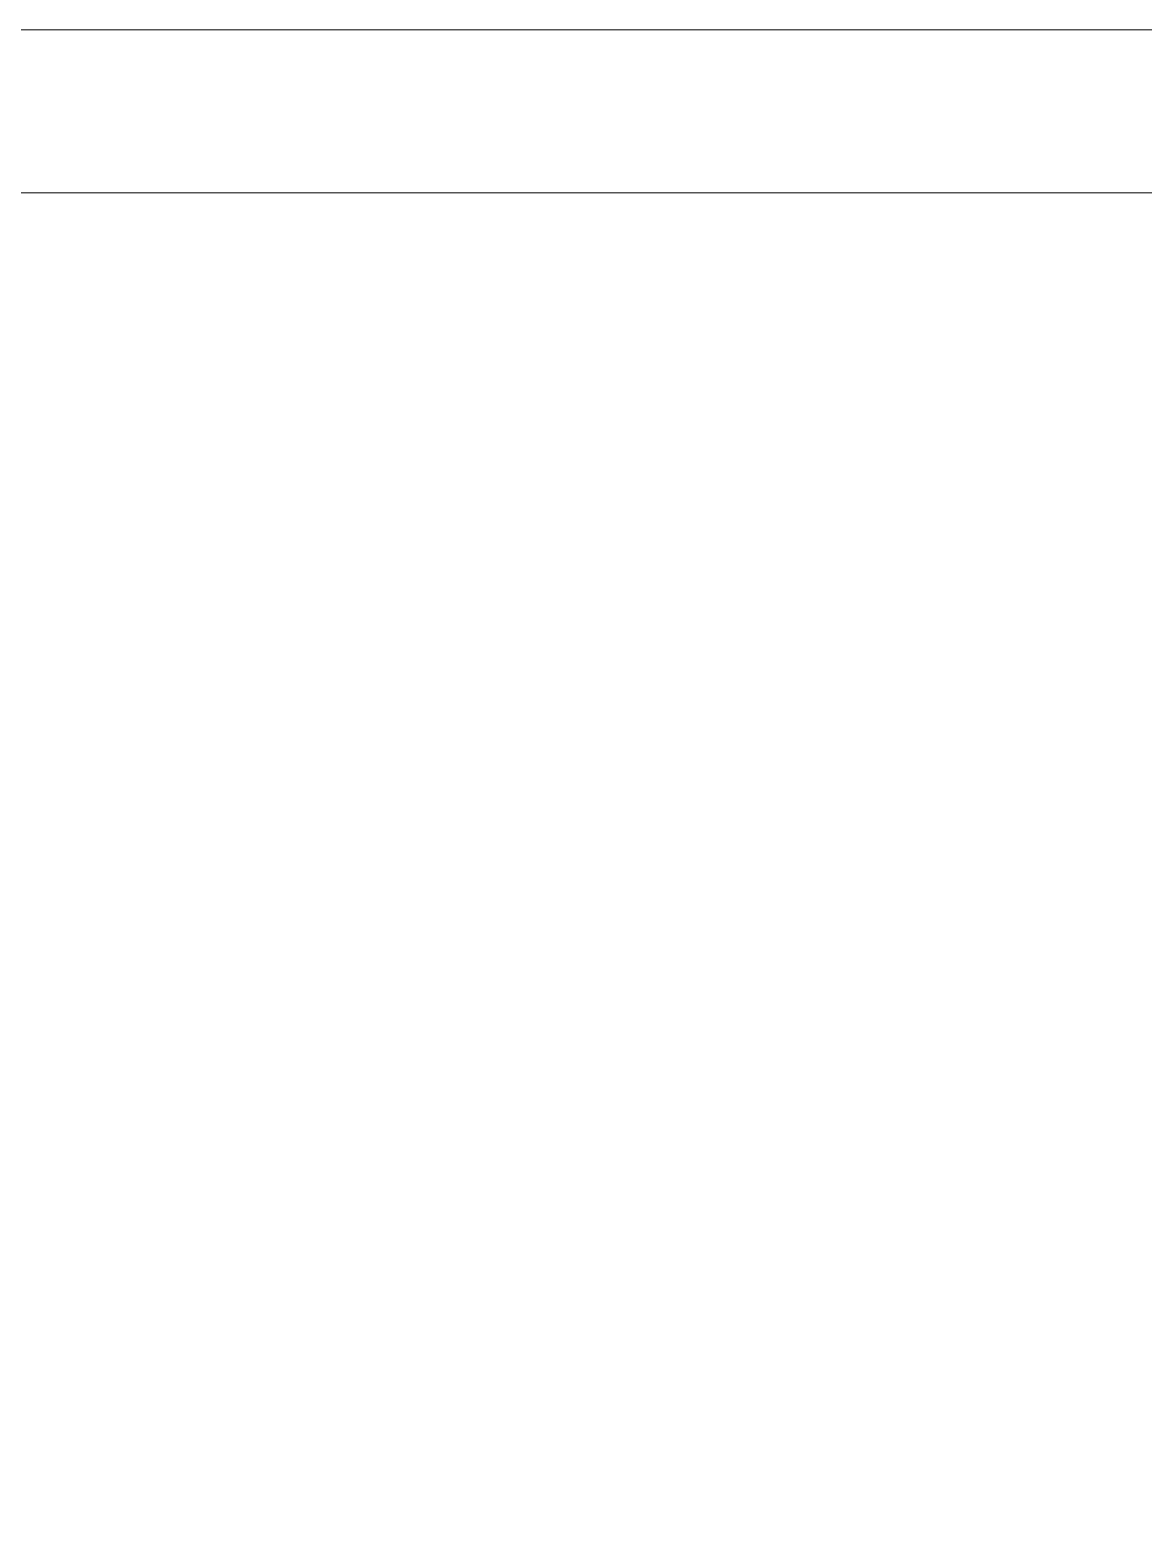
# Model space of a CAD drawing. Header units: millimetres. Extents: x -853228 to -774597, y -17231 to 22435.
# Drawn here: x -812207 to -811866.1, y 7489.2 to 7944 of the extents above; entities that cross this region are included whole.
import ezdxf

# ---------------------------------------------------------------- set-up
doc = ezdxf.new("R2010")
doc.units = ezdxf.units.MM
for name, color, linetype, lineweight in [('A-CLNG', 2, 'Continuous', 9), ('A-CLNG-PATT', 2, 'Continuous', 9), ('A-DETL', 1, 'Continuous', 70), ('A-GLAZ-CURT', 2, 'Continuous', 9)]:
    doc.layers.add(name, color=color, linetype=linetype, lineweight=lineweight)

# ---------------------------------------------------------------- blocks, each defined once
blk = doc.blocks.new('PPLS-PP19_Custom Tile Pattern - Custom Tile Pattern-V58-4261-01 ENLARGED UPPER PLATFORM LEVEL - REFLECTED CEILING PLAN - SHEET 2')
at = {"layer": 'A-GLAZ-CURT'}
for p, q in [((-300, 0), (300, 0)), ((300, 0), (-300, 0)), ((195.99, 0), (213.31, 0)), ((213.31, 0), (195.99, 0)), ((230.06, 0), (300, 0)), ((-300, -50), (300, -50)), ((300, -50), (-300, -50))]:
    blk.add_line(p, q, dxfattribs=at)
for points, knots in [([(-126.5, 0), (-122.44, 0), (-108.71, 0), (-86.68, 0), (-63.44, 0), (-54.4, 0), (-48.53, 0), (-30.79, 0), (-22.93, 0), (-15.39, 0)], [-5231.017328, -5231.017328, -5231.017328, -5231.017328, -4994.692869, -4542.524482, -4008.285538, -3689.699207, -3546.54457, -3315.260113, -2864.387349, -2864.387349, -2864.387349, -2864.387349]), ([(9.32, 0), (9.08, 0), (7.65, 0), (2.57, 0), (-12.23, 0), (-25.64, 0), (-40, 0), (-56.24, 0), (-75.59, 0), (-94, 0), (-112.01, 0), (-114.94, 0), (-115.63, 0)], [-2922.926651, -2922.926651, -2922.926651, -2922.926651, -2882.788014, -2720.818881, -2518.50168, -2125.455881, -1792.521578, -1466.981642, -1208.454564, -789.402658, -501.969187, -243.577221, -243.577221, -243.577221, -243.577221]), ([(-83.37, 0), (-82.02, 0), (-66.92, 0), (-42.53, 0), (-12.78, 0), (4.23, 0), (9.64, 0), (10.14, 0), (10.18, 0)], [-4871.544419, -4871.544419, -4871.544419, -4871.544419, -4799.173296, -4065.652676, -3589.737505, -3285.047089, -3066.359526, -3044.715262, -3044.715262, -3044.715262, -3044.715262]), ([(-15.82, 0), (-28.51, 0), (-48.62, 0), (-65.77, 0), (-66.37, 0), (-66.38, 0)], [-3664.062215, -3664.062215, -3664.062215, -3664.062215, -2981.410125, -2542.574734, -2498.224237, -2498.224237, -2498.224237, -2498.224237]), ([(-14.87, 0), (-17.08, 0), (-23.82, 0), (-32.81, 0), (-44.85, 0), (-51.43, 0), (-51.79, 0)], [-1407.954758, -1407.954758, -1407.954758, -1407.954758, -1290.787923, -1039.307308, -819.71621, -644.910881, -644.910881, -644.910881, -644.910881]), ([(-36.78, 0), (-32.43, 0), (-19.22, 0), (8.83, 0), (43.36, 0), (70.92, 0), (82.12, 0), (83.66, 0)], [-6191.144455, -6191.144455, -6191.144455, -6191.144455, -5862.463379, -5340.621928, -4573.028122, -4094.177415, -3869.465285, -3869.465285, -3869.465285, -3869.465285]), ([(-16, 0), (-18.2, 0), (-25.71, 0), (-34.76, 0), (-36.04, 0)], [-9532.07602, -9532.07602, -9532.07602, -9532.07602, -9424.652049, -9182.880979, -9182.880979, -9182.880979, -9182.880979]), ([(70.61, 0), (66.16, 0), (55.8, 0), (39.61, 0), (24.74, 0), (2.64, 0), (-17.84, 0), (-30.57, 0), (-31.82, 0), (-32, 0)], [-4647.237329, -4647.237329, -4647.237329, -4647.237329, -4326.416877, -4098.545751, -3766.694881, -3333.063701, -2994.501669, -2698.150104, -2614.070998, -2614.070998, -2614.070998, -2614.070998]), ([(-30.76, 0), (-30.73, 0), (-29.99, 0), (-23.47, 0), (-15.75, 0), (-15.19, 0)], [-54176.191683, -54176.191683, -54176.191683, -54176.191683, -54157.274271, -53749.15266, -53717.791567, -53717.791567, -53717.791567, -53717.791567]), ([(-30.52, 0), (-27.11, 0), (-22.67, 0), (-17.4, 0), (-15.34, 0)], [-2323.618664, -2323.618664, -2323.618664, -2323.618664, -2142.497158, -2033.166331, -2033.166331, -2033.166331, -2033.166331]), ([(-15.78, 0), (-16.72, 0), (-19.75, 0), (-25.97, 0), (-29.52, 0), (-30.21, 0)], [-54978.391886, -54978.391886, -54978.391886, -54978.391886, -54789.006179, -54461.685999, -54290.791712, -54290.791712, -54290.791712, -54290.791712]), ([(8.33, 0), (8.19, 0), (7.18, 0), (0.32, 0), (-13.89, 0), (-24.92, 0), (-29.03, 0)], [-3574.286521, -3574.286521, -3574.286521, -3574.286521, -3526.962355, -3285.499107, -2903.012179, -2680.714891, -2680.714891, -2680.714891, -2680.714891]), ([(-28.57, 0), (-26.93, 0), (-20.29, 0), (-11.45, 0), (2.08, 0), (13.15, 0), (21.24, 0), (24.62, 0), (24.72, 0), (24.72, 0)], [-5361.429781, -5361.429781, -5361.429781, -5361.429781, -5261.36855, -5050.479954, -4785.90057, -4596.498881, -4445.288762, -4384.376941, -4376.041937, -4376.041937, -4376.041937, -4376.041937]), ([(-22.56, 0), (-20.27, 0), (-17.03, 0), (-11.36, 0), (-7.66, 0), (-6.6, 0), (-6.44, 0)], [-56468.192263, -56468.192263, -56468.192263, -56468.192263, -56344.022017, -56303.229861, -56166.290093, -56124.392176, -56124.392176, -56124.392176, -56124.392176]), ([(-14.97, 0), (-12.48, 0), (7.79, 0), (42.82, 0), (88.72, 0), (120.63, 0), (138.28, 0), (138.53, 0)], [-460.125957, -460.125957, -460.125957, -460.125957, -429.606584, -390.253598, -346.313304, -291.370682, -290.5735, -290.5735, -290.5735, -290.5735]), ([(-14.87, 0), (-7.84, 0), (8.69, 0), (15.02, 0), (22.91, 0), (31, 0), (39.04, 0), (48.29, 0), (52.83, 0), (53.95, 0)], [-2854.264484, -2854.264484, -2854.264484, -2854.264484, -2439.246196, -2084.094819, -1956.422387, -1818.904206, -1645.594513, -1443.202566, -1370.028348, -1370.028348, -1370.028348, -1370.028348]), ([(31.18, 0), (25.97, 0), (11.99, 0), (-3.56, 0), (-13.66, 0), (-14.85, 0)], [-4496.803627, -4496.803627, -4496.803627, -4496.803627, -4222.080604, -3745.412743, -3681.449117, -3681.449117, -3681.449117, -3681.449117]), ([(-14.85, 0), (-9.03, 0), (7.79, 0), (22.06, 0), (37.44, 0), (45.51, 0), (51.77, 0), (54.09, 0)], [-2024.572621, -2024.572621, -2024.572621, -2024.572621, -1716.209403, -1206.526904, -1089.329421, -901.315459, -774.539555, -774.539555, -774.539555, -774.539555]), ([(30.82, 0), (29.27, 0), (20.14, 0), (5.57, 0), (-8.13, 0), (-14.79, 0)], [-10462.034656, -10462.034656, -10462.034656, -10462.034656, -10363.088938, -9884.23066, -9551.996308, -9551.996308, -9551.996308, -9551.996308]), ([(76.63, 0), (74.8, 0), (67.65, 0), (53.52, 0), (37, 0), (24.07, 0), (12.82, 0), (-0.43, 0), (-10.49, 0), (-14.25, 0)], [-3095.572228, -3095.572228, -3095.572228, -3095.572228, -2950.589685, -2634.532728, -2313.748533, -2106.613311, -1925.670641, -1617.263037, -1418.803938, -1418.803938, -1418.803938, -1418.803938]), ([(-6.54, 0), (-6.73, 0), (-7.2, 0), (-7.6, 0), (-7.79, 0)], [-56009.792147, -56009.792147, -56009.792147, -56009.792147, -55949.290093, -55895.192118, -55895.192118, -55895.192118, -55895.192118]), ([(-2.63, 0), (-2.47, 0), (-1.22, 0), (4.92, 0), (15.97, 0), (22.54, 0), (24.49, 0)], [-226.825321, -226.825321, -226.825321, -226.825321, -220.269177, -206.416616, -198.214427, -187.717507, -187.717507, -187.717507, -187.717507]), ([(103.09, 0), (101.08, 0), (86.31, 0), (63.34, 0), (35.84, 0), (12, 0), (3.08, 0), (-1.67, 0), (-2.25, 0)], [-375.435014, -375.435014, -375.435014, -375.435014, -369.147452, -330.153101, -307.516438, -285.83788, -246.234814, -234.646884, -234.646884, -234.646884, -234.646884]), ([(24.69, 0), (24.54, 0), (20.99, 0), (15.48, 0), (10.8, 0), (9.63, 0)], [-4368.572414, -4368.572414, -4368.572414, -4368.572414, -4306.476363, -4080.000647, -3772.857994, -3772.857994, -3772.857994, -3772.857994]), ([(18.16, 0), (19.15, 0), (24.25, 0), (25.66, 0), (26.12, 0)], [-5700.113719, -5700.113719, -5700.113719, -5700.113719, -5554.232259, -5302.431367, -5302.431367, -5302.431367, -5302.431367]), ([(114.39, 0), (114.2, 0), (112.08, 0), (105.42, 0), (92.38, 0), (85.59, 0), (74.4, 0), (62.26, 0), (51.85, 0), (43.81, 0), (29.53, 0), (20.67, 0), (18.85, 0), (18.16, 0)], [-8148.58938, -8148.58938, -8148.58938, -8148.58938, -8105.191388, -7723.759874, -7531.75727, -7135.649961, -6924.452779, -6738.82075, -6548.303034, -6314.283804, -6135.05769, -5972.647715, -5832.674503, -5832.674503, -5832.674503, -5832.674503]), ([(27.44, 0), (27.9, 0), (29.54, 0), (38.07, 0), (53.39, 0), (71.67, 0), (84.83, 0), (86.01, 0), (92.51, 0), (94.33, 0)], [-5037.309798, -5037.309798, -5037.309798, -5037.309798, -4887.603822, -4705.298446, -4353.683244, -3960.84581, -3759.045785, -3336.541051, -2783.776468, -2783.776468, -2783.776468, -2783.776468]), ([(27.89, 0), (29.09, 0), (33.4, 0), (44.19, 0), (51.79, 0), (53.94, 0)], [-147.777612, -147.777612, -147.777612, -147.777612, -135.792042, -118.513713, -111.831706, -111.831706, -111.831706, -111.831706]), ([(53.18, 0), (53.06, 0), (52.22, 0), (44.99, 0), (36.46, 0), (30.82, 0)], [-622.740158, -622.740158, -622.740158, -622.740158, -566.066452, -360.610861, 0, 0, 0, 0]), ([(136.44, 0), (121.66, 0), (86.93, 0), (51.16, 0), (31.18, 0)], [-106.750556, -106.750556, -106.750556, -106.750556, -59.610984, 0, 0, 0, 0]), ([(168.37, 0), (167.68, 0), (162.47, 0), (147.02, 0), (109.77, 0), (76.86, 0), (57.82, 0), (46.51, 0), (41.18, 0), (36.02, 0), (35.54, 0), (35.54, 0)], [-543.375029, -543.375029, -543.375029, -543.375029, -530.793311, -458.593899, -401.860199, -357.622665, -341.267687, -334.000314, -326.15566, -319.318397, -317.489778, -317.489778, -317.489778, -317.489778]), ([(36.29, 0), (37.77, 0), (48.82, 0), (64.79, 0), (95.42, 0), (114.71, 0), (122.3, 0)], [-314.598523, -314.598523, -314.598523, -314.598523, -305.899624, -287.17622, -249.500363, -196.520326, -196.520326, -196.520326, -196.520326]), ([(54.09, 0), (58.53, 0), (74.39, 0), (100.57, 0), (116.36, 0), (128.63, 0), (128.95, 0)], [-111.668148, -111.668148, -111.668148, -111.668148, -97.899267, -63.759246, -39.050993, -35.895543, -35.895543, -35.895543, -35.895543]), ([(54.1, 0), (54.49, 0), (59.54, 0), (64.47, 0), (72.74, 0), (75.22, 0), (76.03, 0), (76.21, 0)], [-774.477155, -774.477155, -774.477155, -774.477155, -753.071572, -495.328968, -421.953223, -334.951786, -290.452333, -290.452333, -290.452333, -290.452333]), ([(54.12, 0), (56.2, 0), (59.36, 0), (61.34, 0), (61.45, 0)], [-1366.248756, -1366.248756, -1366.248756, -1366.248756, -1228.752106, -1120.932285, -1120.932285, -1120.932285, -1120.932285]), ([(61.47, 0), (61.47, 0), (61.21, 0), (56.86, 0), (55.04, 0), (54.9, 0)], [-1113.311073, -1113.311073, -1113.311073, -1113.311073, -1096.402191, -891.204116, -871.836221, -871.836221, -871.836221, -871.836221]), ([(76.22, 0), (75.58, 0), (73.64, 0), (71.05, 0), (70.61, 0)], [-193.634889, -193.634889, -193.634889, -193.634889, -31.537676, 0, 0, 0, 0]), ([(94.4, 0), (94.4, 0), (94.64, 0), (99.11, 0), (108.97, 0), (120.79, 0), (139.94, 0), (163.31, 0), (185.23, 0), (193.62, 0), (194.69, 0), (194.79, 0)], [-2348.345796, -2348.345796, -2348.345796, -2348.345796, -2310.419338, -2233.599744, -2052.234781, -1843.028543, -1530.39897, -1095.004608, -529.74427, -295.064701, -265.121568, -265.121568, -265.121568, -265.121568]), ([(122.18, 0), (122, 0), (120.6, 0), (114.96, 0), (108.04, 0), (103.09, 0)], [-23.963937, -23.963937, -23.963937, -23.963937, -22.807238, -15.488593, 0, 0, 0, 0]), ([(122.95, 0), (122.23, 0), (118.06, 0), (114.23, 0), (111.98, 0), (105.66, 0), (105.23, 0), (105.23, 0)], [-9498.548406, -9498.548406, -9498.548406, -9498.548406, -9453.21225, -9220.200448, -9012.77275, -8966.157302, -8929.495943, -8929.495943, -8929.495943, -8929.495943]), ([(105.26, 0), (105.52, 0), (111.01, 0), (112.65, 0), (113.59, 0)], [-8920.561005, -8920.561005, -8920.561005, -8920.561005, -8814.835624, -8577.462505, -8577.462505, -8577.462505, -8577.462505]), ([(157.9, 0), (156.77, 0), (151.67, 0), (143.29, 0), (134.04, 0), (127.58, 0), (124.82, 0), (124.05, 0)], [-10292.955006, -10292.955006, -10292.955006, -10292.955006, -10098.273015, -9847.788484, -9677.714971, -9567.007022, -9520.983381, -9520.983381, -9520.983381, -9520.983381]), ([(129.02, 0), (129.02, 0), (126.3, 0), (124.73, 0), (124.11, 0)], [-35.386604, -35.386604, -35.386604, -35.386604, -31.430235, -27.957927, -27.957927, -27.957927, -27.957927]), ([(128.58, 0), (128.8, 0), (130.16, 0), (139.26, 0), (152.67, 0), (161.24, 0), (162.19, 0), (162.75, 0)], [-633.326174, -633.326174, -633.326174, -633.326174, -627.736123, -618.981161, -602.094757, -592.980799, -581.414464, -581.414464, -581.414464, -581.414464]), ([(137.1, 0), (136, 0), (133.64, 0), (129.87, 0), (129.11, 0)], [-670.405967, -670.405967, -670.405967, -670.405967, -651.020627, -640.742133, -640.742133, -640.742133, -640.742133]), ([(193.8, 0), (193.33, 0), (190.11, 0), (183.13, 0), (171, 0), (161.95, 0), (161.28, 0), (158.35, 0), (157.85, 0), (157.77, 0)], [-11665.349007, -11665.349007, -11665.349007, -11665.349007, -11565.880756, -11105.624034, -10839.086983, -10768.332124, -10666.779182, -10580.760289, -10550.278881, -10550.278881, -10550.278881, -10550.278881]), ([(260.93, 0), (260.47, 0), (241.17, 0), (207.11, 0), (177.41, 0), (159.34, 0), (158.33, 0), (158.3, 0)], [-246.056195, -246.056195, -246.056195, -246.056195, -244.693688, -187.987675, -143.776725, -129.632772, -123.352749, -123.352749, -123.352749, -123.352749]), ([(159.07, 0), (159.13, 0), (160.84, 0), (165.21, 0), (174.15, 0), (185.98, 0), (208.82, 0), (219.42, 0), (230.06, 0)], [-115.643202, -115.643202, -115.643202, -115.643202, -114.681583, -87.660824, -65.295536, -41.623857, -24.459831, 0, 0, 0, 0]), ([(162.75, 0), (165.4, 0), (170.91, 0), (172.61, 0), (172.61, 0)], [-111.264224, -111.264224, -111.264224, -111.264224, -56.742688, -19.085662, -19.085662, -19.085662, -19.085662]), ([(247.1, 0), (246.76, 0), (245.04, 0), (238.34, 0), (226.56, 0), (221.1, 0), (200.27, 0), (182.99, 0), (174.27, 0), (169.67, 0), (168.99, 0)], [-9649.085549, -9649.085549, -9649.085549, -9649.085549, -9581.591397, -9406.094246, -9221.510254, -9016.44624, -8717.832359, -8253.978395, -8152.463617, -8069.855175, -8069.855175, -8069.855175, -8069.855175]), ([(215.22, 0), (214.62, 0), (210.55, 0), (203.98, 0), (187.54, 0), (175.3, 0), (169.49, 0)], [-203.825446, -203.825446, -203.825446, -203.825446, -198.527383, -184.406837, -162.427601, -142.916156, -142.916156, -142.916156, -142.916156]), ([(171.51, 0), (176.48, 0), (193.23, 0), (201.73, 0), (208.81, 0), (213.9, 0), (241.96, 0), (266.73, 0), (281.71, 0), (291.71, 0), (296.52, 0), (297.86, 0), (298.09, 0)], [-7971.819559, -7971.819559, -7971.819559, -7971.819559, -7784.112253, -7606.717214, -7289.299508, -7042.621073, -6582.165592, -6068.460911, -5766.029927, -5566.724884, -5280.360606, -5199.253518, -5199.253518, -5199.253518, -5199.253518]), ([(172.07, 0), (177.66, 0), (187.87, 0), (201.08, 0), (207.47, 0), (213.96, 0), (215.11, 0)], [-255.364076, -255.364076, -255.364076, -255.364076, -237.955587, -223.92608, -215.862851, -208.75215, -208.75215, -208.75215, -208.75215]), ([(300, 0), (288.22, 0), (262, 0), (230.43, 0), (219.94, 0), (219.02, 0)], [-12528.858583, -12528.858583, -12528.858583, -12528.858583, -11905.454923, -11162.864862, -10856.732305, -10856.732305, -10856.732305, -10856.732305]), ([(219.9, 0), (220.86, 0), (227.84, 0), (242.06, 0), (246.54, 0), (246.96, 0)], [-10670.940496, -10670.940496, -10670.940496, -10670.940496, -10511.382485, -9925.173265, -9834.877357, -9834.877357, -9834.877357, -9834.877357]), ([(284.76, 0), (284.76, 0), (285.09, 0), (287.47, 0), (293.59, 0), (297.76, 0), (300, 0)], [-4110.630118, -4110.630118, -4110.630118, -4110.630118, -4053.389046, -3959.664717, -3862.421465, -3746.95702, -3746.95702, -3746.95702, -3746.95702]), ([(297.38, 0), (295.84, 0), (291.62, 0), (285.38, 0), (284.87, 0)], [-4803.172655, -4803.172655, -4803.172655, -4803.172655, -4358.271401, -4143.037883, -4143.037883, -4143.037883, -4143.037883])]:
    blk.add_open_spline(points, degree=3, knots=knots, dxfattribs=at)
for points in [[(-13, 0), (-13.37, 0), (-13.78, 0), (-14.24, 0)], [(24.49, 0), (25.23, 0), (25.72, 0), (26.04, 0)], [(80.35, 0), (79.57, 0), (78.27, 0), (76.63, 0)], [(84.06, 0), (83.48, 0), (82.41, 0), (81.72, 0)], [(123.05, 0), (128.94, 0), (132.42, 0), (134.6, 0)], [(168.74, 0), (168.74, 0), (169.81, 0), (171.51, 0)], [(195.11, 0), (194.91, 0), (194.44, 0), (193.8, 0)], [(300, 0), (287.2, 0), (274.39, 0), (261.57, 0)]]:
    blk.add_open_spline(points, degree=3, dxfattribs=at)
blk = doc.blocks.new('PPLS-PP19_Custom Tile Pattern - Custom Tile Pattern-V59-4261-01 ENLARGED UPPER PLATFORM LEVEL - REFLECTED CEILING PLAN - SHEET 2')
at = {"layer": 'A-GLAZ-CURT'}
for p, q in [((-300, 0), (300, 0)), ((300, 0), (-300, 0)), ((-293.07, 0), (-275.75, 0)), ((-275.75, 0), (-293.07, 0)), ((-300, -50), (300, -50)), ((300, -50), (-300, -50))]:
    blk.add_line(p, q, dxfattribs=at)
at = {"layer": 'A-GLAZ-CURT', "flags": 128}
for points in [[(-300, 0), (-291.56, 0), (-283.3, 0), (-275.2, 0), (-267.26, 0), (-259.45, 0), (-251.77, 0), (-244.2, 0), (-236.74, 0), (-229.36, 0), (-222.06, 0), (-214.83, 0), (-207.71, 0), (-201.18, 0)], [(-267.51, 0), (-275.48, 0), (-283.55, 0), (-291.73, 0), (-300, 0)]]:
    blk.add_lwpolyline(points, dxfattribs=at)
at = {"layer": 'A-GLAZ-CURT'}
for points, knots in [([(-300, 0), (-284.65, 0), (-248.08, 0), (-217.57, 0), (-201.19, 0)], [-5323.127839, -5323.127839, -5323.127839, -5323.127839, -4502.809032, -3328.478987, -3328.478987, -3328.478987, -3328.478987]), ([(-132.24, 0), (-133.11, 0), (-156.79, 0), (-202.69, 0), (-262.56, 0), (-294.48, 0), (-300, 0)], [-17212.561604, -17212.561604, -17212.561604, -17212.561604, -17136.203329, -15131.813646, -13729.592194, -13439.944408, -13439.944408, -13439.944408, -13439.944408])]:
    blk.add_open_spline(points, degree=3, knots=knots, dxfattribs=at)
blk = doc.blocks.new('*U470')
at = {"layer": 'A-CLNG'}
for p, q in [((-4746.61, 4315.01), (-12525, 4315.01)), ((-12525, 4315.01), (-4746.61, 4315.01))]:
    blk.add_line(p, q, dxfattribs=at)
at = {"layer": 'A-GLAZ-CURT', "rotation": 180}
for name, p in [('PPLS-PP19_Custom Tile Pattern - Custom Tile Pattern-V59-4261-01 ENLARGED UPPER PLATFORM LEVEL - REFLECTED CEILING PLAN - SHEET 2', (-10800.06, 4315)), ('PPLS-PP19_Custom Tile Pattern - Custom Tile Pattern-V58-4261-01 ENLARGED UPPER PLATFORM LEVEL - REFLECTED CEILING PLAN - SHEET 2', (-10200.06, 4315))]:
    blk.add_blockref(name, p, dxfattribs=at)
blk = doc.blocks.new('C-1-PP19-AR-4261-01-B_20250910-022855_EXDIM')
at = {"layer": 'A-DETL', "lineweight": 9}
for p, q in [((-1177.39, 4365), (-12525, 4365)), ((-12525, 4315), (-1177.39, 4315))]:
    blk.add_line(p, q, dxfattribs=at)

msp = doc.modelspace()

# ---------------------------------------------------------------- hatches: boundary and pattern name
at = {"layer": 'A-CLNG-PATT', "lineweight": 25}
h = msp.add_hatch(dxfattribs=at)
h.set_pattern_fill('FP_11', color=256, style=0, pattern_type=2)
h.set_pattern_definition([(90, (-814207.4, 7211.5), (3600, -2e-13), [1200, 0]), (90, (-817807.4, 7211.5), (3600, -2e-13), [1200, 0]), (0, (-817807.4, 8336.5), (0, -1200), [3600, 0]), (0, (-817807.4, 7286.5), (0, -1200), [3600, 0])])
h.paths.add_polyline_path([(-814207.37, 4129.03), (-806428.99, 4129.03), (-806429.94, 7894.02), (-814207.37, 7894.02), (-814207.37, 4494.02)])

# ---------------------------------------------------------------- block references
for name in ['C-1-PP19-AR-4261-01-B_20250910-022855_EXDIM', '*U470']:
    msp.add_blockref(name, (-801682.37, 3579.02))

doc.saveas('drawing.dxf')
